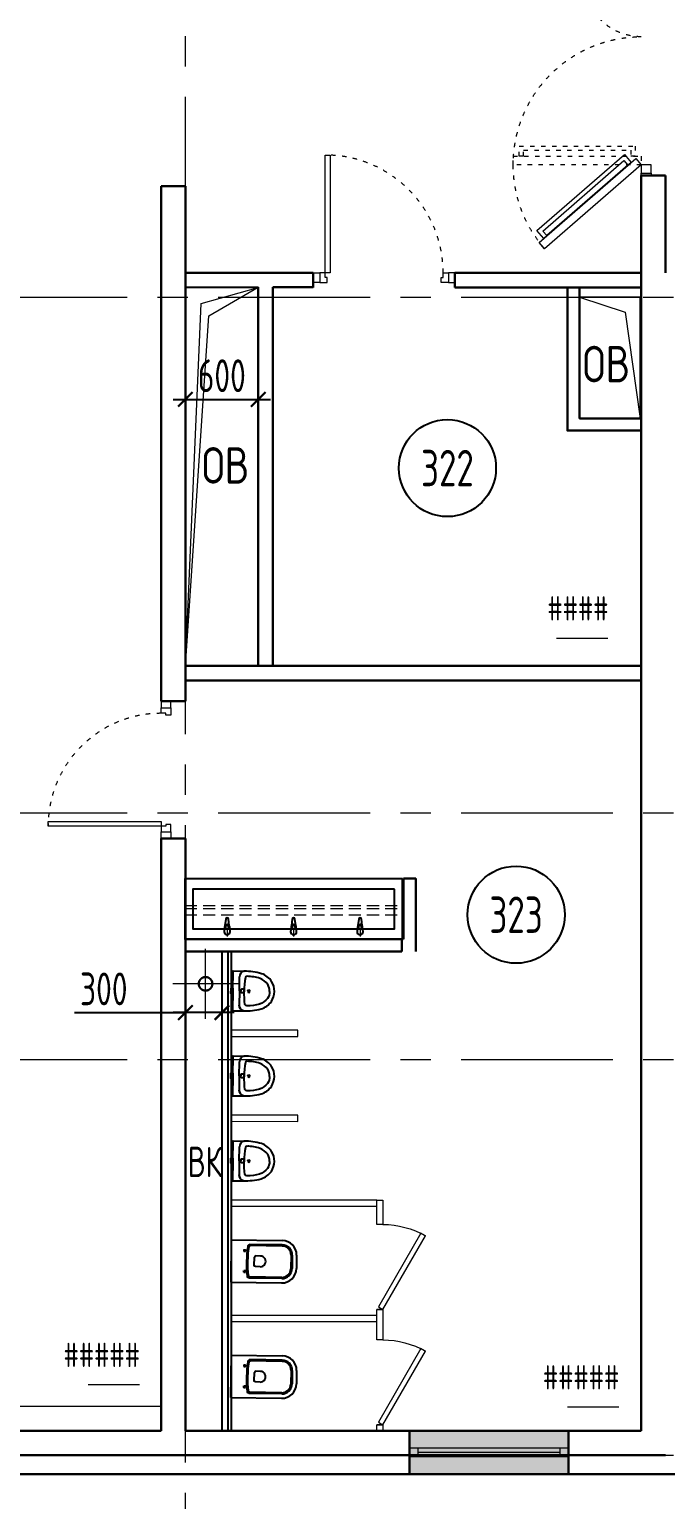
# Model space of a CAD drawing. Header units: millimetres. Extents: x -13407 to 95998, y -2611 to 109495.
# Drawn here: x 15881 to 21120, y 5884 to 17995 of the extents above; entities that cross this region are included whole.
import ezdxf
from ezdxf import colors
from ezdxf.entities.mleader import LeaderData, LeaderLine
from ezdxf.enums import TextEntityAlignment as Align
from ezdxf.math import Vec2, Vec3

# ---------------------------------------------------------------- set-up
doc = ezdxf.new("R2010")
doc.units = ezdxf.units.MM
for name, pattern in [('ACAD_ISO03W100', [30, 12, -18]), ('ADSK_Штриховая_ш2 п1', [3, 2, -1]), ('CENTER', [2, 1.25, -0.25, 0.25, -0.25])]:
    doc.linetypes.add(name, pattern=pattern)
for name, color, linetype, lineweight in [('_TEXT', 189, 'Continuous', 30), ('АР_Двери', 5, 'Continuous', 18), ('АР_Маркер экспликации', 239, 'Continuous', 13), ('АР_Навесной фасад', 5, 'Continuous', 5), ('АР_Номер помещения', 1, 'Continuous', 25), ('АР_Окна БЛОК', 250, 'Continuous', 13), ('АР_Оси', 193, 'Continuous', 9), ('АР_Отметки', 250, 'Continuous', 15), ('АР_Перегородки газоблок', 165, 'Continuous', 30), ('АР_Перегородки сантехнические', 216, 'Continuous', 9), ('АР_Подоконники', 163, 'Continuous', 9), ('АР_Помещения_площадь', 19, 'Continuous', 9), ('АР_Сущ Несущая стена', 202, 'Continuous', 30), ('АР_тонкая линия', 250, 'Continuous', 0), ('Подвал', 250, 'Continuous', 30), ('Размер шахт', 95, 'Continuous', 9), ('Эвакуация', 7, 'Continuous', 9)]:
    doc.layers.add(name, color=color, linetype=linetype, lineweight=lineweight)
doc.layers.add('АР_Отверстия', color=251, linetype='Continuous')
doc.layers.add('ТХ_сантехника', color=253, linetype='Continuous')
doc.styles.add('ICOCPEUR', font='isocpeur.ttf')
doc.styles.add('ISOCPEUR', font='isocpeur.ttf', dxfattribs={"width": 0.7})
doc.styles.get("Standard").update_dxf_attribs({"font": 'arial.ttf'})
doc.dimstyles.new('R_100', dxfattribs={"dimtxt": 270, "dimasz": 120, "dimexe": 100, "dimexo": 0, "dimgap": 60, "dimtad": 1, "dimdec": 0, "dimrnd": 5, "dimzin": 0, "dimdsep": 46, "dimtxsty": 'ISOCPEUR', "dimblk": 'ARCHTICK', "dimcen": 0, "dimdle": 100, "dimclrd": 256, "dimclre": 256, "dimclrt": 256, "dimadec": 0, "dimazin": 0, "dimtfac": 2, "dimtdec": 0, "dimtofl": 0, "dimtmove": 1, "dimatfit": 3, "dimfxl": 1, "dimtvp": 3, "dimtolj": 1, "dimtzin": 0, "dimarcsym": 0})

# ---------------------------------------------------------------- blocks, each defined once
blk = doc.blocks.new('*U11')
for p, q in [((0, 0), (0, -50)), ((700, 0), (700, -50))]:
    blk.add_line(p, q)
blk.add_lwpolyline([(0, 0), (606, 350), (628, 312), (22, -38)], close=True)
blk.add_arc((0, 0), 700, 0, 30)
blk = doc.blocks.new('*U193')
blk.add_lwpolyline([(100, 80), (100, 1010), (140, 1010), (140, 80)], close=True)
for points in [[(0, 0), (0, 80), (55, 80), (55, 0), (0, 0)], [(55, 80), (55, 0), (115, 0), (115, 40), (100, 40), (100, 80), (55, 80)], [(1075, 80), (1075, 0), (1015, 0), (1015, 40), (1030, 40), (1030, 80), (1075, 80)], [(1130, 0), (1130, 80), (1075, 80), (1075, 0), (1130, 0)]]:
    blk.add_lwpolyline(points)
at = {"linetype": 'ACAD_ISO03W100', "ltscale": 3}
blk.add_arc((100, 80), 930, 0, 90, dxfattribs=at)
blk = doc.blocks.new('*U93')
at = {"true_color": 0xffffff}
h = blk.add_hatch(color=7, dxfattribs=at)
h.dxf.hatch_style = 1
h.paths.add_polyline_path([(-1310, -140), (0, -140), (0, 220), (-1310, 220)])
at = {"lineweight": 30}
for p, q in [((-1310, -140), (-1310, 220)), ((0, -140), (0, 220))]:
    blk.add_line(p, q, dxfattribs=at)
for p, q in [((0, 220), (-1310, 220)), ((-1310, 70), (0, 70)), ((-1310, 0), (0, 0)), ((-1240, 0), (-1240, 70)), ((-1240, 35), (-70, 35)), ((-70, 0), (-70, 70)), ((-1310, -140), (0, -140)), ((-1310, -140), (-1310, -140)), ((-1310, -140), (-1310, -140)), ((0, -140), (0, -140)), ((0, -140), (0, -140))]:
    blk.add_line(p, q)
blk = doc.blocks.new('_DotSmall')
at = {"color": 0, "linetype": 'ByBlock', "const_width": 0.5}
blk.add_lwpolyline([(-0.0625, 0, 1), (0.0625, 0, 1)], format="xyb", close=True, dxfattribs=at)
blk = doc.blocks.new('*U40')
at = {"layer": 'АР_Номер помещения', "color": 7}
blk.add_circle((-15290, 4555), 400, dxfattribs=at)
at = {"layer": 'АР_Помещения_площадь', "color": 7}
blk.add_line((-14445, 497), (-14868, 497), dxfattribs=at)
at = {"color": 7, "style": 'ISOCPEUR', "width": 0.7, "flags": 1}
blk.add_attdef('КАТЕГОРИЯ', (-499, -2092), '', height=250, dxfattribs=at)
at = {"layer": 'АР_Номер помещения', "color": 7, "style": 'ISOCPEUR', "width": 0.7}
blk.add_attdef('НОМЕР_ПОМЕЩЕНИЯ', text='', height=300, dxfattribs=at).set_placement((-15290, 4555), align=Align.MIDDLE_CENTER)
at = {"layer": 'АР_Помещения_площадь', "color": 7, "lineweight": 30, "width": 0.7, "flags": 104}
blk.add_attdef('ИМЯ_ПОМЕЩЕНИЯ', text='', height=100, dxfattribs=at).set_placement((158, 1217), align=Align.MIDDLE_CENTER)
at = {"layer": 'АР_Помещения_площадь', "color": 7, "style": 'ISOCPEUR', "width": 0.7}
blk.add_attdef('ПЛОЩАДЬ_ПОМЕЩЕНИЯ', text='', height=200, dxfattribs=at).set_placement((-14440, 744), align=Align.MIDDLE_RIGHT)
blk = doc.blocks.new('*U41')
at = {"layer": 'АР_Номер помещения', "color": 7}
blk.add_circle((-15525, 1933), 400, dxfattribs=at)
at = {"layer": 'АР_Помещения_площадь', "color": 7}
blk.add_line((-14203, 530), (-14626, 530), dxfattribs=at)
at = {"color": 7, "style": 'ISOCPEUR', "width": 0.7, "flags": 1}
blk.add_attdef('КАТЕГОРИЯ', (-499, -2092), '', height=250, dxfattribs=at)
at = {"layer": 'АР_Номер помещения', "color": 7, "style": 'ISOCPEUR', "width": 0.7}
blk.add_attdef('НОМЕР_ПОМЕЩЕНИЯ', text='', height=300, dxfattribs=at).set_placement((-15525, 1933), align=Align.MIDDLE_CENTER)
at = {"layer": 'АР_Помещения_площадь', "color": 7, "lineweight": 30, "width": 0.7, "flags": 104}
blk.add_attdef('ИМЯ_ПОМЕЩЕНИЯ', text='', height=100, dxfattribs=at).set_placement((158, 1217), align=Align.MIDDLE_CENTER)
at = {"layer": 'АР_Помещения_площадь', "color": 7, "style": 'ISOCPEUR', "width": 0.7}
blk.add_attdef('ПЛОЩАДЬ_ПОМЕЩЕНИЯ', text='', height=200, dxfattribs=at).set_placement((-14198, 777), align=Align.MIDDLE_RIGHT)
blk = doc.blocks.new('*U20')
at = {"layer": 'АР_Номер помещения', "color": 7}
blk.add_circle((-18270, 7006), 400, dxfattribs=at)
at = {"layer": 'АР_Помещения_площадь', "color": 7}
blk.add_line((-16237, 643), (-16660, 643), dxfattribs=at)
at = {"color": 7, "style": 'ISOCPEUR', "width": 0.7, "flags": 1}
blk.add_attdef('КАТЕГОРИЯ', (-499, -2092), '', height=250, dxfattribs=at)
at = {"layer": 'АР_Номер помещения', "color": 7, "style": 'ISOCPEUR', "width": 0.7}
blk.add_attdef('НОМЕР_ПОМЕЩЕНИЯ', text='', height=300, dxfattribs=at).set_placement((-18270, 7006), align=Align.MIDDLE_CENTER)
at = {"layer": 'АР_Помещения_площадь', "color": 7, "lineweight": 30, "width": 0.7, "flags": 104}
blk.add_attdef('ИМЯ_ПОМЕЩЕНИЯ', text='', height=100, dxfattribs=at).set_placement((158, 1217), align=Align.MIDDLE_CENTER)
at = {"layer": 'АР_Помещения_площадь', "color": 7, "style": 'ISOCPEUR', "width": 0.7}
blk.add_attdef('ПЛОЩАДЬ_ПОМЕЩЕНИЯ', text='', height=200, dxfattribs=at).set_placement((-16233, 889), align=Align.MIDDLE_RIGHT)
blk = doc.blocks.new('*U190')
for points in [[(-55, -80), (-55, 0), (-115, 0), (-115, -40), (-100, -40), (-100, -80), (-55, -80)], [(0, 0), (0, -80), (-55, -80), (-55, 0), (0, 0)], [(-1170, 0), (-1170, -80), (-1115, -80), (-1115, 0), (-1170, 0)], [(-1115, -80), (-1115, 0), (-1055, 0), (-1055, -40), (-1070, -40), (-1070, -80), (-1115, -80)]]:
    blk.add_lwpolyline(points)
blk.add_lwpolyline([(-100, -80), (-100, -1050), (-140, -1050), (-140, -80)], close=True)
at = {"linetype": 'ACAD_ISO03W100', "ltscale": 3}
blk.add_arc((-100, -80), 970, 180, 270, dxfattribs=at)
blk = doc.blocks.new('_ArchTick')
at = {"color": 0, "linetype": 'ByBlock', "const_width": 0.15}
blk.add_lwpolyline([(-0.5, -0.5), (0.5, 0.5)], dxfattribs=at)
blk = doc.blocks.new('*D405')
at = {"layer": 'Размер шахт', "lineweight": -2, "ltscale": 100, "transparency": 16777216}
for p, q in [((17165, 15087), (17165, 14847)), ((17765, 15087), (17765, 14847)), ((17065, 14947), (17865, 14947))]:
    blk.add_line(p, q, dxfattribs=at)
at = {"layer": 'Размер шахт', "lineweight": -2, "ltscale": 100, "transparency": 16777216, "xscale": 120, "yscale": 120, "zscale": 120, "rotation": 180}
blk.add_blockref('_ArchTick', (17165, 14947), dxfattribs=at)
at = {"layer": 'Размер шахт', "lineweight": -2, "ltscale": 100, "transparency": 16777216, "xscale": 120, "yscale": 120, "zscale": 120}
blk.add_blockref('_ArchTick', (17765, 14947), dxfattribs=at)
at = {"layer": 'Размер шахт', "ltscale": 100, "transparency": 16777216, "insert": (17465, 15142), "char_height": 270, "attachment_point": 5, "style": 'ISOCPEUR'}
blk.add_mtext('\\A1;600', dxfattribs=at)
blk = doc.blocks.new('*D356')
at = {"layer": 'Размер шахт', "lineweight": -2, "ltscale": 100, "transparency": 16777216}
for p, q in [((17165, 10025), (17165, 9796)), ((17466, 10025), (17466, 9796)), ((16253, 9896), (17165, 9896)), ((17566, 9896), (17065, 9896))]:
    blk.add_line(p, q, dxfattribs=at)
at = {"layer": 'Размер шахт', "lineweight": -2, "ltscale": 100, "transparency": 16777216, "xscale": 120, "yscale": 120, "zscale": 120, "rotation": 180}
blk.add_blockref('_ArchTick', (17165, 9896), dxfattribs=at)
at = {"layer": 'Размер шахт', "lineweight": -2, "ltscale": 100, "transparency": 16777216, "xscale": 120, "yscale": 120, "zscale": 120}
blk.add_blockref('_ArchTick', (17466, 9896), dxfattribs=at)
at = {"layer": 'Размер шахт', "ltscale": 100, "transparency": 16777216, "insert": (16493, 10091), "char_height": 270, "attachment_point": 5, "style": 'ISOCPEUR'}
blk.add_mtext('\\A1;300', dxfattribs=at)
blk = doc.blocks.new('Из_буфера31843')
for p, q in [((366, 166), (359, 113)), ((395, 113), (388, 166)), ((916, 166), (909, 113)), ((945, 113), (938, 166)), ((1466, 166), (1459, 113)), ((1495, 113), (1488, 166)), ((356, 104), (352, 62)), ((363, 87), (363, 101)), ((390, 87), (363, 87)), ((390, 101), (390, 87)), ((402, 62), (398, 104)), ((906, 104), (902, 62)), ((913, 87), (913, 101)), ((940, 87), (913, 87)), ((940, 101), (940, 87)), ((952, 62), (948, 104)), ((1456, 104), (1452, 62)), ((1463, 87), (1463, 101)), ((1490, 87), (1463, 87)), ((1490, 101), (1490, 87)), ((1502, 62), (1498, 104))]:
    blk.add_line(p, q)
at = {"lineweight": 13, "ltscale": 500}
for p, q in [((377, 85), (377, 23)), ((927, 85), (927, 23)), ((1477, 85), (1477, 23))]:
    blk.add_line(p, q, dxfattribs=at)
for points in [[(1827, 500), (27, 500), (27, 0), (1827, 0)], [(1762, 415), (92, 415), (92, 85), (1762, 85)]]:
    blk.add_lwpolyline(points, close=True)
for centre, major_axis, start_param, end_param in [((377, 102), (-14.9, 14.9), 4.498953, 6.496621), ((377, 165), (-7.91, 7.91), 4.051589, 6.943986), ((927, 102), (-14.9, 14.9), 4.498953, 6.496621), ((927, 165), (-7.91, 7.91), 4.051589, 6.943986), ((1477, 102), (-14.9, 14.9), 4.498953, 6.496621), ((1477, 165), (-7.91, 7.91), 4.051589, 6.943986), ((377, 62), (-17.7, -17.7), -0.785398, 2.356194), ((377, 102), (-14.9, -14.9), -1.35736, -0.875625), ((377, 101), (-9.62, 9.62), 3.926991, 7.068583), ((377, 102), (-14.9, 14.9), 4.017217, 4.498953), ((927, 62), (-17.7, -17.7), -0.785398, 2.356194), ((927, 102), (-14.9, -14.9), -1.35736, -0.875625), ((927, 101), (-9.62, 9.62), 3.926991, 7.068583), ((927, 102), (-14.9, 14.9), 4.017217, 4.498953), ((1477, 62), (-17.7, -17.7), -0.785398, 2.356194), ((1477, 102), (-14.9, -14.9), -1.35736, -0.875625), ((1477, 101), (-9.62, 9.62), 3.926991, 7.068583), ((1477, 102), (-14.9, 14.9), 4.017217, 4.498953)]:
    blk.add_ellipse(centre, major_axis=major_axis, ratio=1, start_param=start_param, end_param=end_param)
blk = doc.blocks.new('Писуар')
for points in [[(0, 53), (116, 53, 0.328868), (164, 90, 0.066999), (145, 234, 0.172209), (82, 318, 0.143285), (0, 342, 0.143285), (-82, 318, 0.172209), (-145, 234, 0.066999), (-164, 90)], [(-58, 286, 0.137396), (-106, 222)], [(58, 286, -0.137396), (106, 222)], [(-164, 90, 0.328868), (-116, 53, 8)], [(0, 93, 0.419996), (-16, 77, 0.151492), (-11, 66), (0, 66)], [(0, 93, -0.419996), (16, 77, -0.151492), (11, 66), (0, 66)]]:
    blk.add_lwpolyline(points, format="xyb")
for points in [[(0, 0), (-164, 0), (-164, 90)], [(0, 53), (-116, 53)], [(0, 0), (164, 0), (164, 90)]]:
    blk.add_lwpolyline(points)
blk.add_lwpolyline([(-21, 0), (21, 0), (21, -16), (-21, -16)], close=True)
for centre, radius, start, end in [((0, 187), 115, 90, 120.5102), ((282, 110), 404, 163.8712, 178.9693), ((3, 912), 819, 262.0158, 269.8149)]:
    blk.add_arc(centre, radius, start, end)
at = {"extrusion": (0, 0, -1)}
for centre, radius, start, end in [((0, 187), 115, 90, 120.5102), ((282, 110), 404, 163.8712, 178.9693), ((3, 912), 819, 262.0158, 269.8149)]:
    blk.add_arc(centre, radius, start, end, dxfattribs=at)
for points in [[(-11, 132), (-11, 138), (-5, 138), (0, 138)], [(0, 122), (-5, 122), (-11, 127), (-11, 132)], [(11, 132), (11, 138), (5, 138), (0, 138)], [(0, 122), (5, 122), (11, 127), (11, 132)], [(164, 90), (159, 69), (138, 53), (116, 53)]]:
    blk.add_open_spline(points, degree=3)
for points, start_tangent, end_tangent in [([(-122, 117), (-111, 101)], (0.014037, -0.999901), (0.974129, -0.225992)), ([(122, 117), (111, 101)], (-0.014037, -0.999901), (-0.974129, -0.225992))]:
    blk.add_spline(points, degree=3, dxfattribs=dict(start_tangent=start_tangent, end_tangent=end_tangent))
blk = doc.blocks.new('унитаз поликлиники')
for p, q in [((0, 175), (0, -175)), ((0, 175), (420, 175)), ((420, 139), (150, 139)), ((420, 129), (157, 129)), ((126, 87), (100, 87)), ((112, 73), (112, 100)), ((192, -34), (192, 34)), ((242, 44), (202, 44)), ((494, 57), (494, -57)), ((504, 55), (504, -55)), ((540, 55), (540, -55)), ((126, -87), (99, -86)), ((112, -73), (112, -100)), ((242, -44), (202, -44)), ((0, -175), (420, -175)), ((420, -139), (148, -139)), ((420, -129), (155, -129))]:
    blk.add_line(p, q)
for centre, radius, start, end in [((420, 55), 120, 0, 90), ((420, 55), 83.5, 359.8619, 90.3335), ((420, 55), 74, 0, 90), ((242, 0), 43.7, 270, 90), ((420, -55), 120, 270, 0), ((420, -55), 84, 270, 0), ((420, -55), 74, 270, 358.4018)]:
    blk.add_arc(centre, radius, start, end)
at = {"extrusion": (0, 0, -1)}
for centre, major_axis, ratio, start_param, end_param in [((1158, 0), (-731, -726), 0.993775, 0.659849, 0.910919), ((984, 0), (-23, -941), 0.89728, 1.422258, 1.677847), ((150, 127), (-5.6, -10.5), 0.821373, 1.269211, 2.570669), ((154, 120), (-5.61, -7.72), 0.798093, 1.232924, 2.686723), ((112, 87), (3.55, 3.55), 1, 5.504025, 11.78721), ((155, -117), (5.3, -10.4), 0.842984, 0.549902, 1.8819), ((202, -33), (4.12, -9.49), 0.964797, 0.42926, 1.943413), ((148, -127), (5.4, -10.4), 0.836443, 0.56114, 1.877577)]:
    blk.add_ellipse(centre, major_axis=major_axis, ratio=ratio, start_param=start_param, end_param=end_param, dxfattribs=at)
for centre, major_axis, ratio, start_param, end_param in [((202, 33), (4.12, 9.49), 0.964797, 0.42926, 1.943413), ((112, -87), (3.54, -3.55), 1, 5.504025, 11.78721)]:
    blk.add_ellipse(centre, major_axis=major_axis, ratio=ratio, start_param=start_param, end_param=end_param)
blk = doc.blocks.new('дв.1700')
at = {"layer": 'АР_Двери'}
for points in [[(-87, 0), (-87, -80), (-70, -80), (-70, 0), (-87, 0)], [(-70, -80), (-70, 0), (0, 0), (0, -30), (0, -30), (0, -80), (-70, -80)], [(1596, -80), (1596, 0), (1526, 0), (1526, -30), (1526, -30), (1526, -80), (1596, -80)], [(1613, 0), (1613, -80), (1596, -80), (1596, 0), (1613, 0)]]:
    blk.add_lwpolyline(points, dxfattribs=at)
for points in [[(0, -80), (-692, -876), (-639, -922), (53, -126)], [(1997, -150), (1526, -150), (1526, -80), (1997, -80)], [(20, -164), (-606, -884), (-542, -940), (84, -219)], [(-3, -190), (-583, -858), (-546, -890), (35, -223)], [(1947, -235), (1576, -235), (1576, -150), (1947, -150)], [(1912, -200), (1611, -200), (1611, -150), (1912, -150)]]:
    blk.add_lwpolyline(points, close=True, dxfattribs=at)
at = {"layer": 'АР_Двери', "linetype": 'ACAD_ISO03W100', "ltscale": 3}
for points in [[(0, -80), (0, -1135), (70, -1135), (70, -80)], [(1456, -551), (1456, -80), (1526, -80), (1526, -551)]]:
    blk.add_lwpolyline(points, close=True, dxfattribs=at)
for points in [[(70, -1050), (70, -1085), (155, -1085), (155, -130), (70, -130), (70, -165)], [(70, -1050), (120, -1050), (120, -165), (70, -165)], [(1456, -466), (1456, -501), (1371, -501), (1371, -130), (1456, -130), (1456, -165)], [(1456, -466), (1406, -466), (1406, -165), (1456, -165)]]:
    blk.add_lwpolyline(points, dxfattribs=at)
for centre, radius, start, end in [((0, -80), 1055, 229, 0), ((1526, -80), 471, 180, 351.4758)]:
    blk.add_arc(centre, radius, start, end, dxfattribs=at)
blk = doc.blocks.new('A$C3079c8b3')
at = {"layer": 'АР_Перегородки газоблок', "color": 0, "lineweight": 25, "ltscale": 100}
for points in [[(301, -12975), (301, -16925)], [(351, -12975), (351, -16925)], [(376, -12975), (376, -16925)]]:
    blk.add_lwpolyline(points, dxfattribs=at)
blk = doc.blocks.new('A$C0e870455')
at = {"layer": 'АР_Оси', "linetype": 'CENTER', "ltscale": 1000}
for p, q in [((0, -288), (0, 288)), ((269, 0), (-269, 0))]:
    blk.add_line(p, q, dxfattribs=at)
at = {"layer": 'АР_Оси', "linetype": 'CENTER', "lineweight": 30, "ltscale": 1000}
blk.add_circle((0, 0), 56, dxfattribs=at)

msp = doc.modelspace()

# ---------------------------------------------------------------- linework, layer by layer
at = {"layer": 'АР_Навесной фасад', "ltscale": 100}
for p, q in [((13150, 6100), (21270, 6100)), ((13160, 6090), (21280, 6090))]:
    msp.add_line(p, q, dxfattribs=at)
at = {"layer": 'АР_Оси', "linetype": 'CENTER', "ltscale": 1000}
for p, q in [((17165, -1811.3), (17165, 32496.2)), ((-12563.8, 15790), (71033.4, 15790)), ((-12563.8, 11540), (71033.4, 11540)), ((-12563.8, 9510), (71033.4, 9510)), ((-12563.8, 6250), (71033.4, 6250))]:
    msp.add_line(p, q, dxfattribs=at)
at = {"layer": 'АР_Перегородки газоблок', "ltscale": 100}
for points in [[(18217.8, 15990), (17165, 15990)], [(18217.8, 15990), (18217.9, 15870)], [(20920, 15990), (19384.8, 15990)], [(19384.8, 15990), (19384.9, 15870)], [(17764.9, 15870.4), (17165, 15870)], [(17765, 12751.5), (17764.9, 15870.4)], [(17884.9, 15870.4), (17884.9, 12751.5)], [(17884.9, 15870.4), (18217.9, 15870.4)], [(19384.9, 15870), (20920, 15870)], [(20311.8, 15870), (20311.8, 14690), (20920, 14690)], [(20411.8, 15870), (20411.8, 14790), (20920, 14790)], [(17165, 12751.1), (20920, 12751.1)], [(17165, 12631.1), (20920, 12631.1)], [(19062.8, 10400), (19062.8, 11000), (18962.8, 11000)], [(18962.8, 10500), (18962.8, 11000)], [(17165, 10500), (18947.8, 10500)], [(18962.8, 10500), (18947.8, 10502.8)], [(18947.8, 10500), (18947.8, 10400)], [(17465.7, 10400), (17165, 10400)], [(18947.8, 10400), (17465.7, 10400)]]:
    msp.add_lwpolyline(points, dxfattribs=at)
at = {"layer": 'АР_Перегородки сантехнические', "lineweight": 0}
for points in [[(17540.5, 9750.1), (17540.5, 9700.1), (18090.8, 9700), (18090.8, 9750)], [(17540.6, 9050), (17540.6, 9000), (18090.9, 8999.9), (18090.9, 9049.9)], [(17540.7, 8350), (17540.7, 8300), (18742.7, 8300.1), (18742.6, 8350.1)], [(18792.7, 8150.3), (18742.7, 8150.3), (18742.7, 8350.1), (18792.7, 8350.1)], [(17540.7, 7400), (17540.8, 7350), (18742.7, 7350.1), (18742.7, 7400.1)], [(18792.6, 7200), (18742.6, 7200), (18742.7, 7450.3), (18792.7, 7450.3)], [(18792.7, 6450), (18742.7, 6450), (18742.6, 6500), (18792.6, 6500)]]:
    msp.add_lwpolyline(points, close=True, dxfattribs=at)
at = {"layer": 'АР_Подоконники', "ltscale": 100}
msp.add_line((16965, 6650), (13025, 6650), dxfattribs=at)
at = {"layer": 'АР_Сущ Несущая стена', "ltscale": 100}
for p, q in [((20920, 16792.5), (20920, 6450)), ((20920, 16792.5), (21120, 16792.5)), ((21120, 16792.5), (21120, 15990)), ((16965, 16702.5), (16965, 12461.1)), ((16965, 16702.5), (17165, 16702.5)), ((17165, 16702.5), (17165, 12461.1)), ((16965, 12461.1), (17165, 12461.1)), ((16965, 11331.1), (16965, 6450)), ((16965, 11331.1), (17165, 11331.1)), ((17165, 11331.1), (17165, 6450)), ((13025, 6450), (16965, 6450)), ((17165, 6450), (20920, 6450)), ((13000, 6250), (21120, 6250))]:
    msp.add_line(p, q, dxfattribs=at)
at = {"layer": 'АР_тонкая линия', "color": 18, "ltscale": 100, "true_color": 0x000000}
for points in [[(17165, 12751.5), (17357.2, 15635.2), (17764.9, 15870.4)], [(17165, 12751.1), (17295.2, 15736.2), (17764.9, 15870)]]:
    msp.add_lwpolyline(points, dxfattribs=at)
at = {"layer": 'АР_тонкая линия', "linetype": 'ADSK_Штриховая_ш2 п1', "ltscale": 50}
for points in [[(17160.6, 10777.1), (18962.8, 10777.1)], [(17160.6, 10752.1), (18962.8, 10752.1)], [(17160.6, 10702.1), (18962.8, 10702.1)]]:
    msp.add_lwpolyline(points, dxfattribs=at)
at = {"layer": 'Эвакуация', "lineweight": 18}
for p, q in [((20411.8, 15790), (20786.8, 15665)), ((20911.8, 15790), (20411.8, 15790)), ((20911.8, 15790), (20411.8, 15790)), ((20411.8, 15790), (20411.8, 14790)), ((20911.8, 14790), (20911.8, 15790)), ((20911.8, 14790), (20911.8, 15790)), ((20786.8, 15665), (20911.8, 14790)), ((20411.8, 14790), (20911.8, 14790))]:
    msp.add_line(p, q, dxfattribs=at)
at = {"layer": 'Эвакуация'}
for p, q in [((20411.8, 14790), (20411.8, 15790)), ((20411.8, 15790), (20911.8, 15790)), ((20911.8, 15790), (20911.8, 14790)), ((20911.8, 14790), (20411.8, 14790))]:
    msp.add_line(p, q, dxfattribs=at)

# ---------------------------------------------------------------- block references
at = {"layer": '_TEXT', "ltscale": 500}
msp.add_blockref('A$C3079c8b3', (17165, 23374.6), dxfattribs=at)
at = {"layer": 'АР_Двери', "xscale": -1, "rotation": 270}
msp.add_blockref('дв.1700', (21000, 16879.5), dxfattribs=at)
at = {"layer": 'АР_Двери'}
for name, p, rotation in [('*U190', (18217.8, 15910), 180), ('*U193', (17045, 11331.1), 90.00000000000001)]:
    msp.add_blockref(name, p, dxfattribs=dict(at, rotation=rotation))
at = {"layer": 'АР_Двери', "lineweight": 30, "xscale": -1, "rotation": 270}
for p in [(18792.7, 7450.3), (18792.6, 6500)]:
    msp.add_blockref('*U11', p, dxfattribs=at)
at = {"layer": 'АР_Маркер экспликации', "color": 7}
ref = msp.add_blockref('*U41', (34848.3, 12448.3), dxfattribs=at)
ref.add_attrib('НОМЕР_ПОМЕЩЕНИЯ', '322', dxfattribs={"layer": 'АР_Номер помещения', "color": 7, "height": 300, "style": 'ISOCPEUR', "width": 0.7}).set_placement((19323.3, 14381.1), align=Align.MIDDLE_CENTER)
ref.add_attrib('ПЛОЩАДЬ_ПОМЕЩЕНИЯ', '####', dxfattribs={"layer": 'АР_Помещения_площадь', "color": 7, "height": 200, "style": 'ISOCPEUR', "width": 0.7}).set_placement((20649.8, 13225.2), align=Align.MIDDLE_RIGHT)
ref = msp.add_blockref('*U20', (33023.5, 6186.5), dxfattribs=at)
ref.add_attrib('НОМЕР_ПОМЕЩЕНИЯ', '347', dxfattribs={"layer": 'АР_Номер помещения', "color": 7, "height": 300, "style": 'ISOCPEUR', "width": 0.7}).set_placement((14753.6, 13192.2), align=Align.MIDDLE_CENTER)
ref.add_attrib('ПЛОЩАДЬ_ПОМЕЩЕНИЯ', '#####', dxfattribs={"layer": 'АР_Помещения_площадь', "color": 7, "height": 200, "style": 'ISOCPEUR', "width": 0.7}).set_placement((16790.9, 7075.5), align=Align.MIDDLE_RIGHT)
ref = msp.add_blockref('*U40', (35178.9, 6147.1), dxfattribs=at)
ref.add_attrib('НОМЕР_ПОМЕЩЕНИЯ', '323', dxfattribs={"layer": 'АР_Номер помещения', "color": 7, "height": 300, "style": 'ISOCPEUR', "width": 0.7}).set_placement((19888.8, 10701.7), align=Align.MIDDLE_CENTER)
ref.add_attrib('ПЛОЩАДЬ_ПОМЕЩЕНИЯ', '#####', dxfattribs={"layer": 'АР_Помещения_площадь', "color": 7, "height": 200, "style": 'ISOCPEUR', "width": 0.7}).set_placement((20738.4, 6890.8), align=Align.MIDDLE_RIGHT)
at = {"layer": 'АР_Окна БЛОК', "xscale": -1, "rotation": 180}
msp.add_blockref('*U93', (20320, 6310), dxfattribs=at)
at = {"layer": 'Подвал', "lineweight": 13, "ltscale": 500}
msp.add_blockref('A$C0e870455', (17331.6, 10132.8), dxfattribs=at)
at = {"layer": 'ТХ_сантехника', "xscale": 0.9954344748001746, "yscale": 0.9954344748001746, "zscale": 0.9954344748001746}
msp.add_blockref('Из_буфера31843', (17133.8, 10500), dxfattribs=at)
at = {"layer": 'ТХ_сантехника', "ltscale": 100, "rotation": 269.1248415622985}
for p in [(17556.6, 10074.6), (17556.5, 9374.7), (17556.4, 8674.8)]:
    msp.add_blockref('Писуар', p, dxfattribs=at)
at = {"layer": 'ТХ_сантехника', "rotation": 359.1248415622985}
for p in [(17540.9, 7850), (17540.7, 6900)]:
    msp.add_blockref('унитаз поликлиники', p, dxfattribs=at)

# ---------------------------------------------------------------- texts
at = {"layer": 'АР_Отверстия', "ltscale": 100, "attachment_point": 5, "line_spacing_factor": 0.7, "style": 'ICOCPEUR'}
for s, insert, char_height in [('\\A1;{\\W0.8;ОВ}', (20631.4, 15237.8), 300), ('\\A1;{\\W0.8;ОВ}', (17495.2, 14403.2), 300), ('\\A1;{\\W0.7;ВК}', (17325.1, 8665.8), 250)]:
    msp.add_mtext(s, dxfattribs=dict(at, insert=insert, char_height=char_height))

# ---------------------------------------------------------------- dimensions: what is measured, and where the dimension line sits
at = {"layer": 'Размер шахт', "ltscale": 100}
dim = msp.add_linear_dim(base=(17764.9, 14947.4), p1=(17165, 15087), p2=(17764.9, 15087), dimstyle='R_100', override={"dimpost": '\\X', "dimfxl": 300, "dimarcsym": 1}, dxfattribs=at)
dim.commit()
dim.dimension.update_dxf_attribs({"geometry": '*D405', "text_midpoint": (17464.9, 15142.4)})
dim = msp.add_linear_dim(base=(17165, 9896.3), p1=(17465.7, 10024.6), p2=(17165, 10024.6), dimstyle='R_100', override={"dimpost": '\\X', "dimfxl": 300, "dimarcsym": 1}, dxfattribs=at)
dim.commit()
dim.dimension.update_dxf_attribs({"geometry": '*D356', "text_midpoint": (16492.8, 9778.4), "dimtype": 160})

# ---------------------------------------------------------------- leaders
at = {"layer": 'АР_Отметки'}
ml = msp.add_multileader_mtext('Standard', dxfattribs=at)
ml.set_content('Л.4', color=256, style='ISOCPEUR')
ml.set_leader_properties(color=256, linetype='Continuous', lineweight=-1)
ml.set_arrow_properties(name='DOTSMALL')
ml.build(insert=Vec2(0, 0))
ml.multileader.update_dxf_attribs({"has_text_frame": 1, "text_left_attachment_type": 4, "text_right_attachment_type": 4, "dogleg_length": 100, "arrow_head_size": 180})
ctx = ml.context
ctx.base_point, ctx.char_height, ctx.arrow_head_size, ctx.landing_gap_size, ctx.plane_origin = Vec3(24103, 74930.4), 250, 180, 50, Vec3(52223.5, 62772.8)
ctx.left_attachment, ctx.right_attachment = 4, 4
notes = []
notes.append((ctx, [(0, (0, 0, 0), (0, 0), (1, 0), 1, [])]))
ctx.mtext.insert, ctx.mtext.width, ctx.mtext.line_spacing_style, ctx.mtext.flow_direction = Vec3(24153, 75263.8), 852.697, 2, 5
ml = msp.add_multileader_mtext('Standard', dxfattribs=at)
ml.set_content('+7,050', color=256, style='ISOCPEUR')
ml.set_leader_properties(color=256, linetype='Continuous', lineweight=-1)
ml.set_arrow_properties(name='DOTSMALL')
ml.build(insert=Vec2(0, 0))
ml.multileader.update_dxf_attribs({"has_text_frame": 1, "text_left_attachment_type": 4, "text_right_attachment_type": 4, "dogleg_length": 100, "arrow_head_size": 180})
ctx = ml.context
ctx.base_point, ctx.char_height, ctx.arrow_head_size, ctx.landing_gap_size, ctx.plane_origin = Vec3(29759, 73529.3), 250, 180, 50, Vec3(29677.6, 72261.8)
ctx.left_attachment, ctx.right_attachment = 4, 4
notes.append((ctx, [(0, (0, 0, 0), (0, 0), (1, 0), 1, [])]))
ctx.mtext.insert, ctx.mtext.width, ctx.mtext.line_spacing_style, ctx.mtext.flow_direction = Vec3(29809, 73862.7), 852.697, 2, 5
ml = msp.add_multileader_mtext('Standard', dxfattribs=at)
ml.set_content('+8,400', color=256, style='ISOCPEUR')
ml.set_leader_properties(color=256, linetype='Continuous', lineweight=-1)
ml.set_arrow_properties(name='DOTSMALL')
ml.build(insert=Vec2(0, 0))
ml.multileader.update_dxf_attribs({"has_text_frame": 1, "text_left_attachment_type": 4, "text_right_attachment_type": 4, "dogleg_length": 100, "arrow_head_size": 180})
ctx = ml.context
ctx.base_point, ctx.char_height, ctx.arrow_head_size, ctx.landing_gap_size, ctx.plane_origin = Vec3(23997.7, 72968.3), 250, 180, 50, Vec3(24541, 73771.3)
ctx.left_attachment, ctx.right_attachment = 4, 4
notes.append((ctx, [(0, (0, 0, 0), (0, 0), (1, 0), 1, [])]))
ctx.mtext.insert, ctx.mtext.width, ctx.mtext.line_spacing_style, ctx.mtext.flow_direction = Vec3(24047.7, 73301.6), 852.697, 2, 5
ml = msp.add_multileader_mtext('Standard', dxfattribs=at)
ml.set_content('+6,300', color=256, style='ISOCPEUR')
ml.set_leader_properties(color=256, linetype='Continuous', lineweight=-1)
ml.set_arrow_properties(name='DOTSMALL')
ml.build(insert=Vec2(0, 0))
ml.multileader.update_dxf_attribs({"has_text_frame": 1, "text_left_attachment_type": 4, "text_right_attachment_type": 4, "dogleg_length": 100, "arrow_head_size": 180})
ctx = ml.context
ctx.base_point, ctx.char_height, ctx.arrow_head_size, ctx.landing_gap_size, ctx.plane_origin = Vec3(55928.2, 71412.1), 250, 180, 50, Vec3(64272, 69171.2)
ctx.left_attachment, ctx.right_attachment = 4, 4
notes.append((ctx, [(0, (0, 0, 0), (0, 0), (1, 0), 1, [])]))
ctx.mtext.insert, ctx.mtext.width, ctx.mtext.line_spacing_style, ctx.mtext.flow_direction = Vec3(55978.2, 71745.5), 852.697, 2, 5
ml = msp.add_multileader_mtext('Standard', dxfattribs=at)
ml.set_content('Л.5', color=256, style='ISOCPEUR')
ml.set_leader_properties(color=256, linetype='Continuous', lineweight=-1)
ml.set_arrow_properties(name='DOTSMALL')
ml.build(insert=Vec2(0, 0))
ml.multileader.update_dxf_attribs({"has_text_frame": 1, "text_left_attachment_type": 4, "text_right_attachment_type": 4, "dogleg_length": 100, "arrow_head_size": 180})
ctx = ml.context
ctx.base_point, ctx.char_height, ctx.arrow_head_size, ctx.landing_gap_size, ctx.plane_origin = Vec3(54025.8, 70799.7), 250, 180, 50, Vec3(79808.7, 57079.1)
ctx.left_attachment, ctx.right_attachment = 4, 4
notes.append((ctx, [(0, (0, 0, 0), (0, 0), (1, 0), 1, [])]))
ctx.mtext.insert, ctx.mtext.width, ctx.mtext.line_spacing_style, ctx.mtext.flow_direction = Vec3(54075.8, 71133), 852.697, 2, 5
ml = msp.add_multileader_mtext('Standard', dxfattribs=at)
ml.set_content('+8,400', color=256, style='ISOCPEUR')
ml.set_leader_properties(color=256, linetype='Continuous', lineweight=-1)
ml.set_arrow_properties(name='DOTSMALL')
ml.build(insert=Vec2(0, 0))
ml.multileader.update_dxf_attribs({"has_text_frame": 1, "text_left_attachment_type": 4, "text_right_attachment_type": 4, "dogleg_length": 100, "arrow_head_size": 180})
ctx = ml.context
ctx.base_point, ctx.char_height, ctx.arrow_head_size, ctx.landing_gap_size, ctx.plane_origin = Vec3(54891.2, 65329.2), 250, 180, 50, Vec3(59135.3, 70680.7)
ctx.left_attachment, ctx.right_attachment = 4, 4
notes.append((ctx, [(0, (0, 0, 0), (0, 0), (1, 0), 1, [])]))
ctx.mtext.insert, ctx.mtext.width, ctx.mtext.line_spacing_style, ctx.mtext.flow_direction = Vec3(54941.2, 65662.5), 852.697, 2, 5
ml = msp.add_multileader_mtext('Standard', dxfattribs=at)
ml.set_content('+8,400', color=256, style='ISOCPEUR')
ml.set_leader_properties(color=256, linetype='Continuous', lineweight=-1)
ml.set_arrow_properties(name='DOTSMALL')
ml.build(insert=Vec2(0, 0))
ml.multileader.update_dxf_attribs({"has_text_frame": 1, "text_left_attachment_type": 4, "text_right_attachment_type": 4, "dogleg_length": 100, "arrow_head_size": 180})
ctx = ml.context
ctx.base_point, ctx.char_height, ctx.arrow_head_size, ctx.landing_gap_size, ctx.plane_origin = Vec3(27558.1, 63748.9), 250, 180, 50, Vec3(27785.4, 63541.8)
ctx.left_attachment, ctx.right_attachment = 4, 4
notes.append((ctx, [(0, (0, 0, 0), (0, 0), (1, 0), 1, [])]))
ctx.mtext.insert, ctx.mtext.width, ctx.mtext.line_spacing_style, ctx.mtext.flow_direction = Vec3(27608.1, 64082.3), 852.697, 2, 5
ml = msp.add_multileader_mtext('Standard', dxfattribs=at)
ml.set_content('+8,400', color=256, style='ISOCPEUR')
ml.set_leader_properties(color=256, linetype='Continuous', lineweight=-1)
ml.set_arrow_properties(name='DOTSMALL')
ml.build(insert=Vec2(0, 0))
ml.multileader.update_dxf_attribs({"has_text_frame": 1, "text_left_attachment_type": 4, "text_right_attachment_type": 4, "dogleg_length": 100, "arrow_head_size": 180})
ctx = ml.context
ctx.base_point, ctx.char_height, ctx.arrow_head_size, ctx.landing_gap_size, ctx.plane_origin = Vec3(17639.7, 43396.7), 250, 180, 50, Vec3(27006.3, 42577.9)
ctx.left_attachment, ctx.right_attachment = 4, 4
notes.append((ctx, [(0, (0, 0, 0), (0, 0), (1, 0), 1, [])]))
ctx.mtext.insert, ctx.mtext.width, ctx.mtext.line_spacing_style, ctx.mtext.flow_direction = Vec3(17689.7, 43730), 852.697, 2, 5
ml = msp.add_multileader_mtext('Standard', dxfattribs=at)
ml.set_content('Л.3', color=256, style='ISOCPEUR')
ml.set_leader_properties(color=256, linetype='Continuous', lineweight=-1)
ml.set_arrow_properties(name='DOTSMALL')
ml.build(insert=Vec2(0, 0))
ml.multileader.update_dxf_attribs({"has_text_frame": 1, "text_left_attachment_type": 4, "text_right_attachment_type": 4, "dogleg_length": 100, "arrow_head_size": 180})
ctx = ml.context
ctx.base_point, ctx.char_height, ctx.arrow_head_size, ctx.landing_gap_size, ctx.plane_origin = Vec3(18574.6, 42418.8), 250, 180, 50, Vec3(44672.1, 29405.6)
ctx.left_attachment, ctx.right_attachment = 4, 4
notes.append((ctx, [(0, (0, 0, 0), (0, 0), (1, 0), 1, [])]))
ctx.mtext.insert, ctx.mtext.width, ctx.mtext.line_spacing_style, ctx.mtext.flow_direction = Vec3(18624.6, 42752.2), 852.697, 2, 5
ml = msp.add_multileader_mtext('Standard', dxfattribs=at)
ml.set_content('+6,300', color=256, style='ISOCPEUR')
ml.set_leader_properties(color=256, linetype='Continuous', lineweight=-1)
ml.set_arrow_properties(name='DOTSMALL')
ml.build(insert=Vec2(0, 0))
ml.multileader.update_dxf_attribs({"has_text_frame": 1, "text_left_attachment_type": 4, "text_right_attachment_type": 4, "dogleg_length": 100, "arrow_head_size": 180})
ctx = ml.context
ctx.base_point, ctx.char_height, ctx.arrow_head_size, ctx.landing_gap_size, ctx.plane_origin = Vec3(17691.6, 36910.6), 250, 180, 50, Vec3(32143, 41068.4)
ctx.left_attachment, ctx.right_attachment = 4, 4
notes.append((ctx, [(0, (0, 0, 0), (0, 0), (1, 0), 1, [])]))
ctx.mtext.insert, ctx.mtext.width, ctx.mtext.line_spacing_style, ctx.mtext.flow_direction = Vec3(17741.6, 37243.9), 852.697, 2, 5
ml = msp.add_multileader_mtext('Standard', dxfattribs=at)
ml.set_content('+5,900', color=256, style='ISOCPEUR')
ml.set_leader_properties(color=256, linetype='Continuous', lineweight=-1)
ml.set_arrow_properties(name='DOTSMALL')
ml.build(insert=Vec2(0, 0))
ml.multileader.update_dxf_attribs({"has_text_frame": 1, "text_left_attachment_type": 4, "text_right_attachment_type": 4, "dogleg_length": 100, "arrow_head_size": 180})
ctx = ml.context
ctx.base_point, ctx.char_height, ctx.arrow_head_size, ctx.landing_gap_size, ctx.plane_origin = Vec3(54567.6, 26674.1), 250, 180, 50, Vec3(53756.6, 25885.5)
ctx.left_attachment, ctx.right_attachment = 4, 4
notes.append((ctx, [(0, (0, 0, 0), (0, 0), (1, 0), 1, [])]))
ctx.mtext.insert, ctx.mtext.width, ctx.mtext.line_spacing_style, ctx.mtext.flow_direction = Vec3(54617.6, 27007.4), 852.697, 2, 5
ml = msp.add_multileader_mtext('Standard', dxfattribs=at)
ml.set_content('+5,900', color=256, style='ISOCPEUR')
ml.set_leader_properties(color=256, linetype='Continuous', lineweight=-1)
ml.set_arrow_properties(name='DOTSMALL')
ml.build(insert=Vec2(0, 0))
ml.multileader.update_dxf_attribs({"has_text_frame": 1, "text_left_attachment_type": 4, "text_right_attachment_type": 4, "dogleg_length": 100, "arrow_head_size": 180})
ctx = ml.context
ctx.base_point, ctx.char_height, ctx.arrow_head_size, ctx.landing_gap_size, ctx.plane_origin = Vec3(15753.5, 26387.5), 250, 180, 50, Vec3(13592.3, 25796.3)
ctx.left_attachment, ctx.right_attachment = 4, 4
notes.append((ctx, [(0, (0, 0, 0), (0, 0), (1, 0), 1, [])]))
ctx.mtext.insert, ctx.mtext.width, ctx.mtext.line_spacing_style, ctx.mtext.flow_direction = Vec3(15803.5, 26720.8), 852.697, 2, 5
ml = msp.add_multileader_mtext('Standard', dxfattribs=at)
ml.set_content('+5,900', color=256, style='ISOCPEUR')
ml.set_leader_properties(color=256, linetype='Continuous', lineweight=-1)
ml.set_arrow_properties(name='DOTSMALL')
ml.build(insert=Vec2(0, 0))
ml.multileader.update_dxf_attribs({"has_text_frame": 1, "text_left_attachment_type": 4, "text_right_attachment_type": 4, "dogleg_length": 100, "arrow_head_size": 180})
ctx = ml.context
ctx.base_point, ctx.char_height, ctx.arrow_head_size, ctx.landing_gap_size, ctx.plane_origin = Vec3(15753.5, 26387.5), 250, 180, 50, Vec3(13592.3, 25796.3)
ctx.left_attachment, ctx.right_attachment = 4, 4
notes.append((ctx, [(0, (0, 0, 0), (0, 0), (1, 0), 1, [])]))
ctx.mtext.insert, ctx.mtext.width, ctx.mtext.line_spacing_style, ctx.mtext.flow_direction = Vec3(15803.5, 26720.8), 852.697, 2, 5
ml = msp.add_multileader_mtext('Standard', dxfattribs=at)
ml.set_content('Л.1', color=256, style='ISOCPEUR')
ml.set_leader_properties(color=256, linetype='Continuous', lineweight=-1)
ml.set_arrow_properties(name='DOTSMALL')
ml.build(insert=Vec2(0, 0))
ml.multileader.update_dxf_attribs({"has_text_frame": 1, "text_left_attachment_type": 4, "text_right_attachment_type": 4, "dogleg_length": 100, "arrow_head_size": 180})
ctx = ml.context
ctx.base_point, ctx.char_height, ctx.arrow_head_size, ctx.landing_gap_size, ctx.plane_origin = Vec3(51854.7, 25716.1, 0), 250, 180, 50, Vec3(77176.9, 13681.2, 0)
ctx.left_attachment, ctx.right_attachment = 4, 4
notes.append((ctx, [(0, (0, 0, 0), (0, 0), (1, 0), 1, [])]))
ctx.mtext.insert, ctx.mtext.width, ctx.mtext.defined_height, ctx.mtext.line_spacing_style, ctx.mtext.flow_direction = Vec3(51904.7, 26049.5, 0), 852.697, 406.6, 2, 5
ml = msp.add_multileader_mtext('Standard', dxfattribs=at)
ml.set_content('+7,850', color=256, style='ISOCPEUR')
ml.set_leader_properties(color=256, linetype='Continuous', lineweight=-1)
ml.set_arrow_properties(name='DOTSMALL')
ml.build(insert=Vec2(0, 0))
ml.multileader.update_dxf_attribs({"has_text_frame": 1, "text_left_attachment_type": 4, "text_right_attachment_type": 4, "dogleg_length": 100, "arrow_head_size": 180})
ctx = ml.context
ctx.base_point, ctx.char_height, ctx.arrow_head_size, ctx.landing_gap_size, ctx.plane_origin = Vec3(51777.9, 20811.8), 250, 180, 50, Vec3(53698.5, 18401.8)
ctx.left_attachment, ctx.right_attachment = 4, 4
notes.append((ctx, [(0, (0, 0, 0), (0, 0), (1, 0), 1, [])]))
ctx.mtext.insert, ctx.mtext.width, ctx.mtext.line_spacing_style, ctx.mtext.flow_direction = Vec3(51827.9, 21145.2), 555.243, 2, 5
ml = msp.add_multileader_mtext('Standard', dxfattribs=at)
ml.set_content('+8,300', color=256, style='ISOCPEUR')
ml.set_leader_properties(color=256, linetype='Continuous', lineweight=-1)
ml.set_arrow_properties(name='DOTSMALL')
ml.build(insert=Vec2(0, 0))
ml.multileader.update_dxf_attribs({"has_text_frame": 1, "text_left_attachment_type": 4, "text_right_attachment_type": 4, "dogleg_length": 100, "arrow_head_size": 180})
ctx = ml.context
ctx.base_point, ctx.char_height, ctx.arrow_head_size, ctx.landing_gap_size, ctx.plane_origin, ctx.plane_x_axis, ctx.plane_y_axis = Vec3(39466.4, 13267.6), 250, 180, 50, Vec3(49444.6, 37736.6), Vec3(0, 1), Vec3(-1, 0)
ctx.left_attachment, ctx.right_attachment = 4, 4
notes.append((ctx, [(0, (0, 0, 0), (0, 0), (1, 0), 1, [])]))
ctx.mtext.insert, ctx.mtext.text_direction, ctx.mtext.rotation, ctx.mtext.width, ctx.mtext.line_spacing_style, ctx.mtext.flow_direction = Vec3(39133, 13317.6), Vec3(0, 1), 1.5707963, 852.697, 2, 5
ml = msp.add_multileader_mtext('Standard', dxfattribs=at)
ml.set_content('+8,300', color=256, style='ISOCPEUR')
ml.set_leader_properties(color=256, linetype='Continuous', lineweight=-1)
ml.set_arrow_properties(name='DOTSMALL')
ml.build(insert=Vec2(0, 0))
ml.multileader.update_dxf_attribs({"has_text_frame": 1, "text_left_attachment_type": 4, "text_right_attachment_type": 4, "dogleg_length": 100, "arrow_head_size": 180})
ctx = ml.context
ctx.base_point, ctx.char_height, ctx.arrow_head_size, ctx.landing_gap_size, ctx.plane_origin, ctx.plane_x_axis, ctx.plane_y_axis = Vec3(29818, 13267.6), 250, 180, 50, Vec3(39796.3, 37736.6), Vec3(0, 1), Vec3(-1, 0)
ctx.left_attachment, ctx.right_attachment = 4, 4
notes.append((ctx, [(0, (0, 0, 0), (0, 0), (1, 0), 1, [])]))
ctx.mtext.insert, ctx.mtext.text_direction, ctx.mtext.rotation, ctx.mtext.width, ctx.mtext.line_spacing_style, ctx.mtext.flow_direction = Vec3(29484.7, 13317.6), Vec3(0, 1), 1.5707963, 852.697, 2, 5
for ctx, leaders in notes:
    for number, flags, end, landing, length, lines in leaders:
        leader = LeaderData()
        leader.index, (leader.has_last_leader_line, leader.has_dogleg_vector, leader.attachment_direction) = number, flags
        leader.last_leader_point, leader.dogleg_vector, leader.dogleg_length = Vec3(end), Vec3(landing), length
        for number, points, colour, breaks in lines:
            line = LeaderLine()
            line.index, line.vertices, line.color, line.breaks = number, Vec3.list(points), colors.encode_raw_color(colour), breaks
            leader.lines.append(line)
        ctx.leaders.append(leader)

doc.saveas('drawing.dxf')
